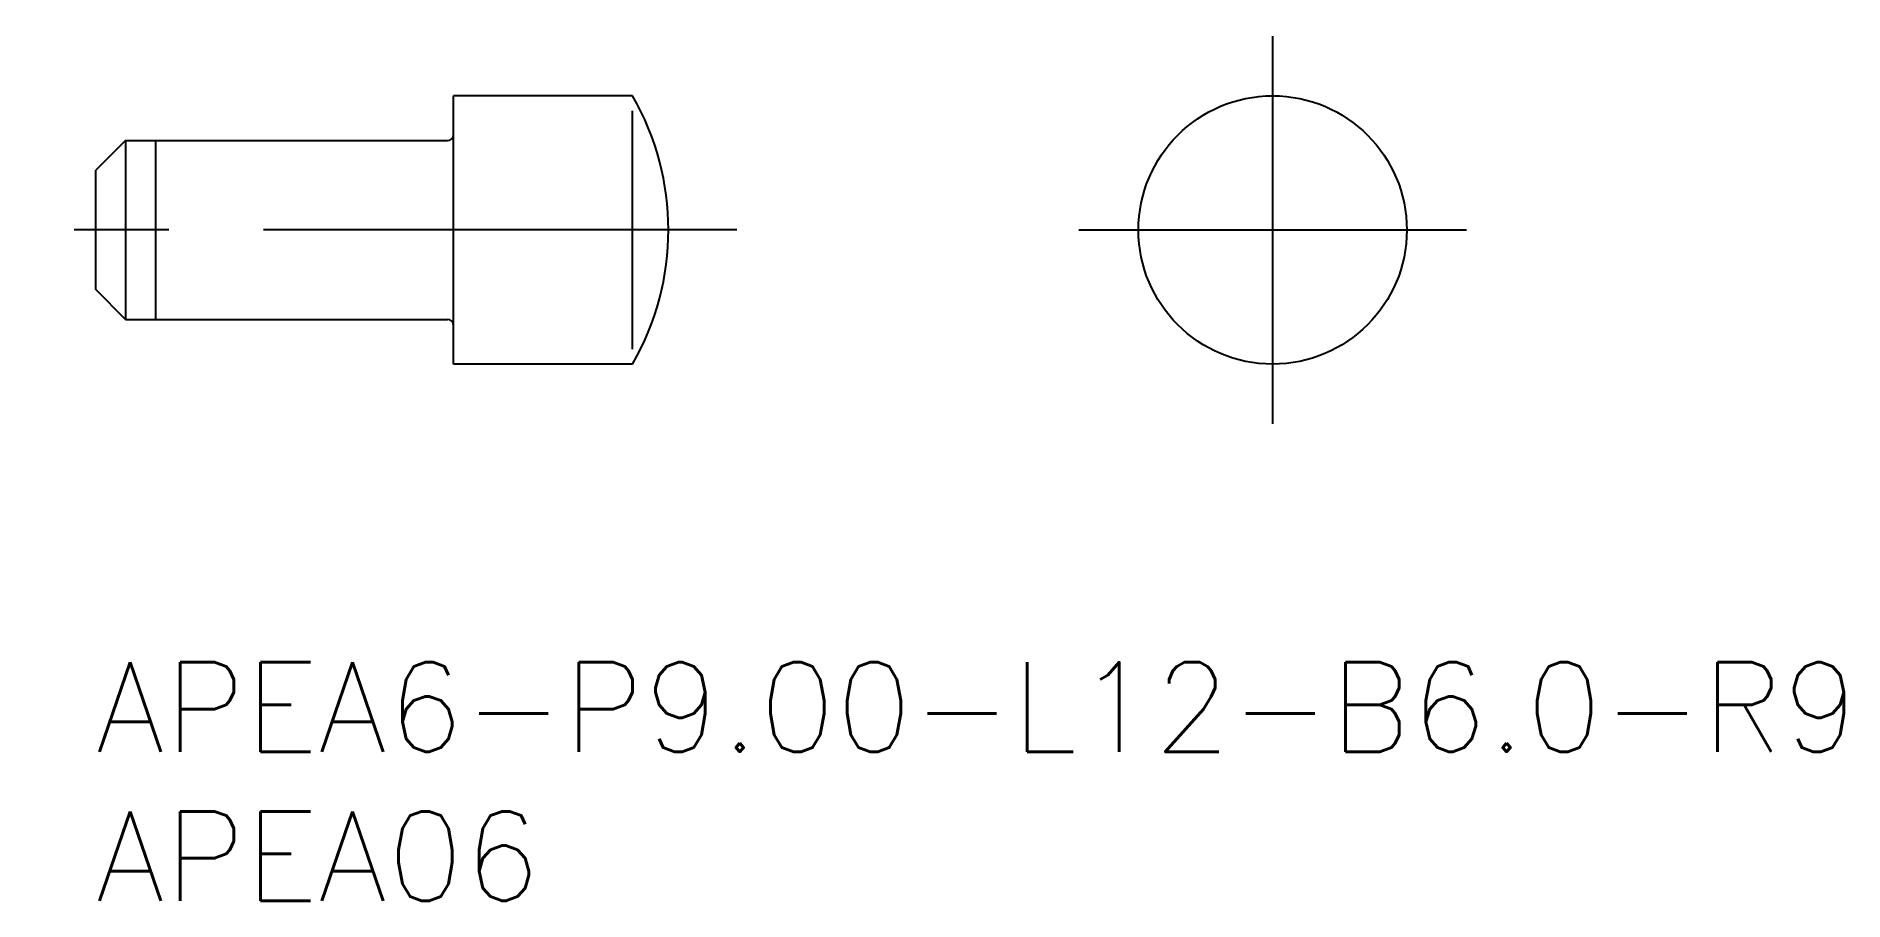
# Model space of a CAD drawing. Extents: x -2 to 58.6, y -8 to 21.
import ezdxf

# ---------------------------------------------------------------- set-up
doc = ezdxf.new("R2010")
doc.units = 0
doc.header["$LTSCALE"] = 0.5
doc.linetypes.add('CENTER', pattern=[50.8, 31.75, -6.35, 6.35, -6.35])
for name, color, linetype in [('MSM_CENTER', 1, 'CENTER'), ('MSM_CONTINUOUS', 7, 'CONTINUOUS'), ('MSM_NARROW', 5, 'CONTINUOUS'), ('MSM_PART_NUMBER', 7, 'CONTINUOUS')]:
    doc.layers.add(name, color=color, linetype=linetype)
doc.styles.get("Standard").update_dxf_attribs({"font": 'txt.shx', "height": 1.5, "bigfont": 'bigfont.shx'})

# ---------------------------------------------------------------- blocks, each defined once
blk = doc.blocks.new('*U13')
at = {"layer": 'MSM_PART_NUMBER'}
blk.add_text('APEA6-P9.00-L12-B6.0-R9', height=3, dxfattribs=at).set_placement((0, -3))
blk = doc.blocks.new('*U14')
at = {"layer": 'MSM_PART_NUMBER'}
blk.add_text('APEA06', height=3, dxfattribs=at).set_placement((0, -8))

msp = doc.modelspace()

# ---------------------------------------------------------------- linework, layer by layer
at = {"layer": 'MSM_CENTER'}
for p, q in [((39.471, 21), (39.471, 8)), ((21.5, 14.5), (-2, 14.5)), ((32.971, 14.5), (45.971, 14.5))]:
    msp.add_line(p, q, dxfattribs=at)
at = {"layer": 'MSM_CONTINUOUS'}
for p, q in [((12, 10), (12, 19)), ((18, 19), (12, 19)), ((1, 17.5), (0, 16.5)), ((1, 17.5), (11.8, 17.5)), ((1, 17.5), (1, 11.5)), ((0, 12.5), (0, 16.5)), ((1, 11.5), (0, 12.5)), ((1, 11.5), (11.8, 11.5)), ((18, 10), (12, 10))]:
    msp.add_line(p, q, dxfattribs=at)
msp.add_circle((39.471, 14.5), 4.5, dxfattribs=at)
for centre, radius, start, end in [((10.206, 14.5), 9, 330, 30), ((11.8, 17.7), 0.2, 270, 0), ((11.8, 11.3), 0.2, 0, 90)]:
    msp.add_arc(centre, radius, start, end, dxfattribs=at)
at = {"layer": 'MSM_NARROW'}
for p, q in [((18, 10.503), (18, 18.497)), ((2, 17.5), (2, 11.5))]:
    msp.add_line(p, q, dxfattribs=at)

# ---------------------------------------------------------------- block references
at = {"layer": 'MSM_CONTINUOUS'}
for name in ['*U13', '*U14']:
    msp.add_blockref(name, (0, 0), dxfattribs=at)

doc.saveas('drawing.dxf')
